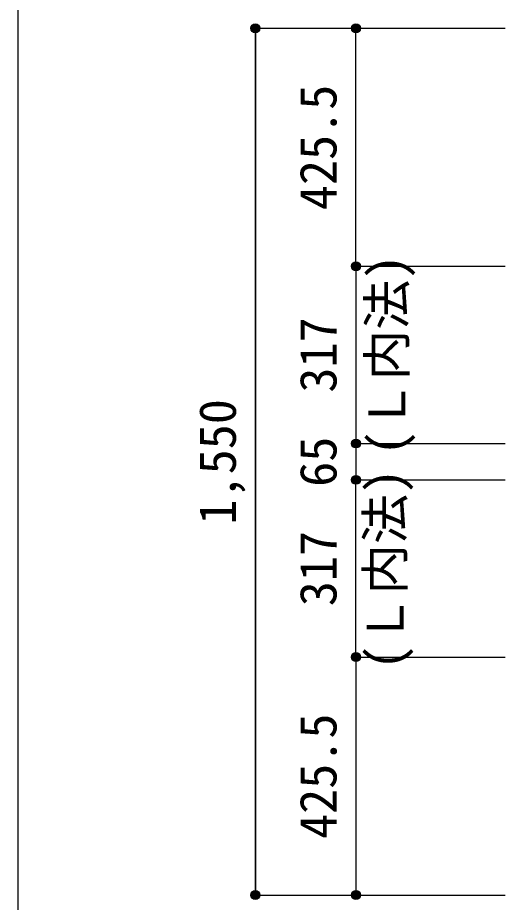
# Model space of a CAD drawing. Units: millimetres at full size, sheet at 1:30. Extents: x -5973 to 5954, y -4195 to 4201.
# Drawn here: x -5973 to -5101, y 1668 to 3250 of the extents above; entities that cross this region are included whole.
import ezdxf
from ezdxf.enums import TextEntityAlignment as Align

# ---------------------------------------------------------------- set-up
doc = ezdxf.new("R2010")
doc.units = ezdxf.units.MM
doc.header["$LTSCALE"] = 30
doc.header["$PDMODE"] = 32
doc.header["$PDSIZE"] = 15
for name, color, linetype in [('0-7_文字', 4, 'Continuous'), ('0-D_寸法', 4, 'Continuous'), ('F-0_枠', 6, 'Continuous')]:
    doc.layers.add(name, color=color, linetype=linetype)
doc.styles.add('ＭＳ ゴシック', font='')
doc.styles.get('ＭＳ ゴシック').set_extended_font_data('MS Gothic')

msp = doc.modelspace()

# ---------------------------------------------------------------- linework, layer by layer
at = {"layer": '0-D_寸法'}
for p, q in [((-5547.84, 3231.03), (-5367.84, 3231.03)), ((-5547.84, 3231.03), (-5367.84, 3231.03)), ((-5547.84, 3231.03), (-5547.84, 1681.03)), ((-5547.84, 1681.03), (-5547.84, 3231.03)), ((-5367.84, 3231.03), (-5100.8, 3231.03)), ((-5367.84, 2805.53), (-5367.84, 3231.03)), ((-5367.84, 2805.53), (-5100.8, 2805.53)), ((-5367.84, 2805.53), (-5367.84, 2488.53)), ((-5367.84, 2488.53), (-5100.8, 2488.53)), ((-5367.84, 2488.53), (-5367.84, 2423.53)), ((-5367.84, 2423.53), (-5100.8, 2423.53)), ((-5367.84, 2106.53), (-5367.84, 2423.53)), ((-5367.84, 2106.53), (-5100.8, 2106.53)), ((-5367.84, 2106.53), (-5367.84, 1681.03)), ((-5547.84, 1681.03), (-5367.84, 1681.03)), ((-5367.84, 1681.03), (-5100.8, 1681.03))]:
    msp.add_line(p, q, dxfattribs=at)
for centre, radius in [((-5547.84, 3231.03), 8), ((-5547.84, 3231.03), 7.2), ((-5547.84, 3231.03), 6.4), ((-5547.84, 3231.03), 5.6), ((-5547.84, 3231.03), 4.8), ((-5547.84, 3231.03), 4), ((-5547.84, 3231.03), 3.2), ((-5547.84, 3231.03), 2.4), ((-5547.84, 3231.03), 1.6), ((-5547.84, 3231.03), 0.8), ((-5367.84, 3231.03), 8), ((-5367.84, 3231.03), 7.2), ((-5367.84, 3231.03), 6.4), ((-5367.84, 3231.03), 5.6), ((-5367.84, 3231.03), 4.8), ((-5367.84, 3231.03), 4), ((-5367.84, 3231.03), 3.2), ((-5367.84, 3231.03), 2.4), ((-5367.84, 3231.03), 1.6), ((-5367.84, 3231.03), 0.8), ((-5367.84, 2805.53), 8), ((-5367.84, 2805.53), 7.2), ((-5367.84, 2805.53), 6.4), ((-5367.84, 2805.53), 5.6), ((-5367.84, 2805.53), 4.8), ((-5367.84, 2805.53), 4), ((-5367.84, 2805.53), 3.2), ((-5367.84, 2805.53), 2.4), ((-5367.84, 2805.53), 1.6), ((-5367.84, 2805.53), 0.8), ((-5367.84, 2488.53), 8), ((-5367.84, 2488.53), 7.2), ((-5367.84, 2488.53), 6.4), ((-5367.84, 2488.53), 5.6), ((-5367.84, 2488.53), 4.8), ((-5367.84, 2488.53), 4), ((-5367.84, 2488.53), 3.2), ((-5367.84, 2488.53), 2.4), ((-5367.84, 2488.53), 1.6), ((-5367.84, 2488.53), 0.8), ((-5367.84, 2423.53), 8), ((-5367.84, 2423.53), 7.2), ((-5367.84, 2423.53), 6.4), ((-5367.84, 2423.53), 5.6), ((-5367.84, 2423.53), 4.8), ((-5367.84, 2423.53), 4), ((-5367.84, 2423.53), 3.2), ((-5367.84, 2423.53), 2.4), ((-5367.84, 2423.53), 1.6), ((-5367.84, 2423.53), 0.8), ((-5367.84, 2106.53), 8), ((-5367.84, 2106.53), 7.2), ((-5367.84, 2106.53), 6.4), ((-5367.84, 2106.53), 5.6), ((-5367.84, 2106.53), 4.8), ((-5367.84, 2106.53), 4), ((-5367.84, 2106.53), 3.2), ((-5367.84, 2106.53), 2.4), ((-5367.84, 2106.53), 1.6), ((-5367.84, 2106.53), 0.8), ((-5547.84, 1681.03), 8), ((-5547.84, 1681.03), 7.2), ((-5547.84, 1681.03), 6.4), ((-5547.84, 1681.03), 5.6), ((-5547.84, 1681.03), 4.8), ((-5547.84, 1681.03), 4), ((-5547.84, 1681.03), 3.2), ((-5547.84, 1681.03), 2.4), ((-5547.84, 1681.03), 1.6), ((-5547.84, 1681.03), 0.8), ((-5367.84, 1681.03), 8), ((-5367.84, 1681.03), 7.2), ((-5367.84, 1681.03), 6.4), ((-5367.84, 1681.03), 5.6), ((-5367.84, 1681.03), 4.8), ((-5367.84, 1681.03), 4), ((-5367.84, 1681.03), 3.2), ((-5367.84, 1681.03), 2.4), ((-5367.84, 1681.03), 1.6), ((-5367.84, 1681.03), 0.8)]:
    msp.add_circle(centre, radius, dxfattribs=at)
at = {"layer": '0-D_寸法', "color": 7}
for p in [(-5547.84, 3231.03), (-5367.84, 3231.03), (-5367.84, 3231.03), (-5367.84, 2805.53), (-5367.84, 2805.53), (-5367.84, 2488.53), (-5367.84, 2488.53), (-5367.84, 2423.53), (-5367.84, 2423.53), (-5367.84, 2106.53), (-5367.84, 2106.53), (-5547.84, 1681.03), (-5367.84, 1681.03), (-5367.84, 1681.03)]:
    msp.add_point(p, dxfattribs=at)
at = {"layer": 'F-0_枠'}
msp.add_line((-5972.88, 4201.15), (-5972.88, -4195.24), dxfattribs=at)

# ---------------------------------------------------------------- texts
at = {"layer": '0-7_文字', "style": 'ＭＳ ゴシック'}
for p in [(-5259.66, 2466.85), (-5263.07, 2083.68)]:
    msp.add_text('(Ｌ内法)', height=65.98, rotation=90, dxfattribs=at).set_placement(p, align=Align.BOTTOM_LEFT)
at = {"layer": '0-D_寸法', "style": 'ＭＳ ゴシック'}
for s, p in [('425.5', (-5382.84, 2905.78)), ('317', (-5382.84, 2579.53)), ('1,550', (-5562.84, 2343.53)), ('65', (-5382.84, 2411.03)), ('317', (-5382.84, 2197.53)), ('425.5', (-5382.84, 1781.28))]:
    msp.add_text(s, height=65.98, rotation=90, dxfattribs=at).set_placement(p, align=Align.BOTTOM_LEFT)

doc.saveas('drawing.dxf')
